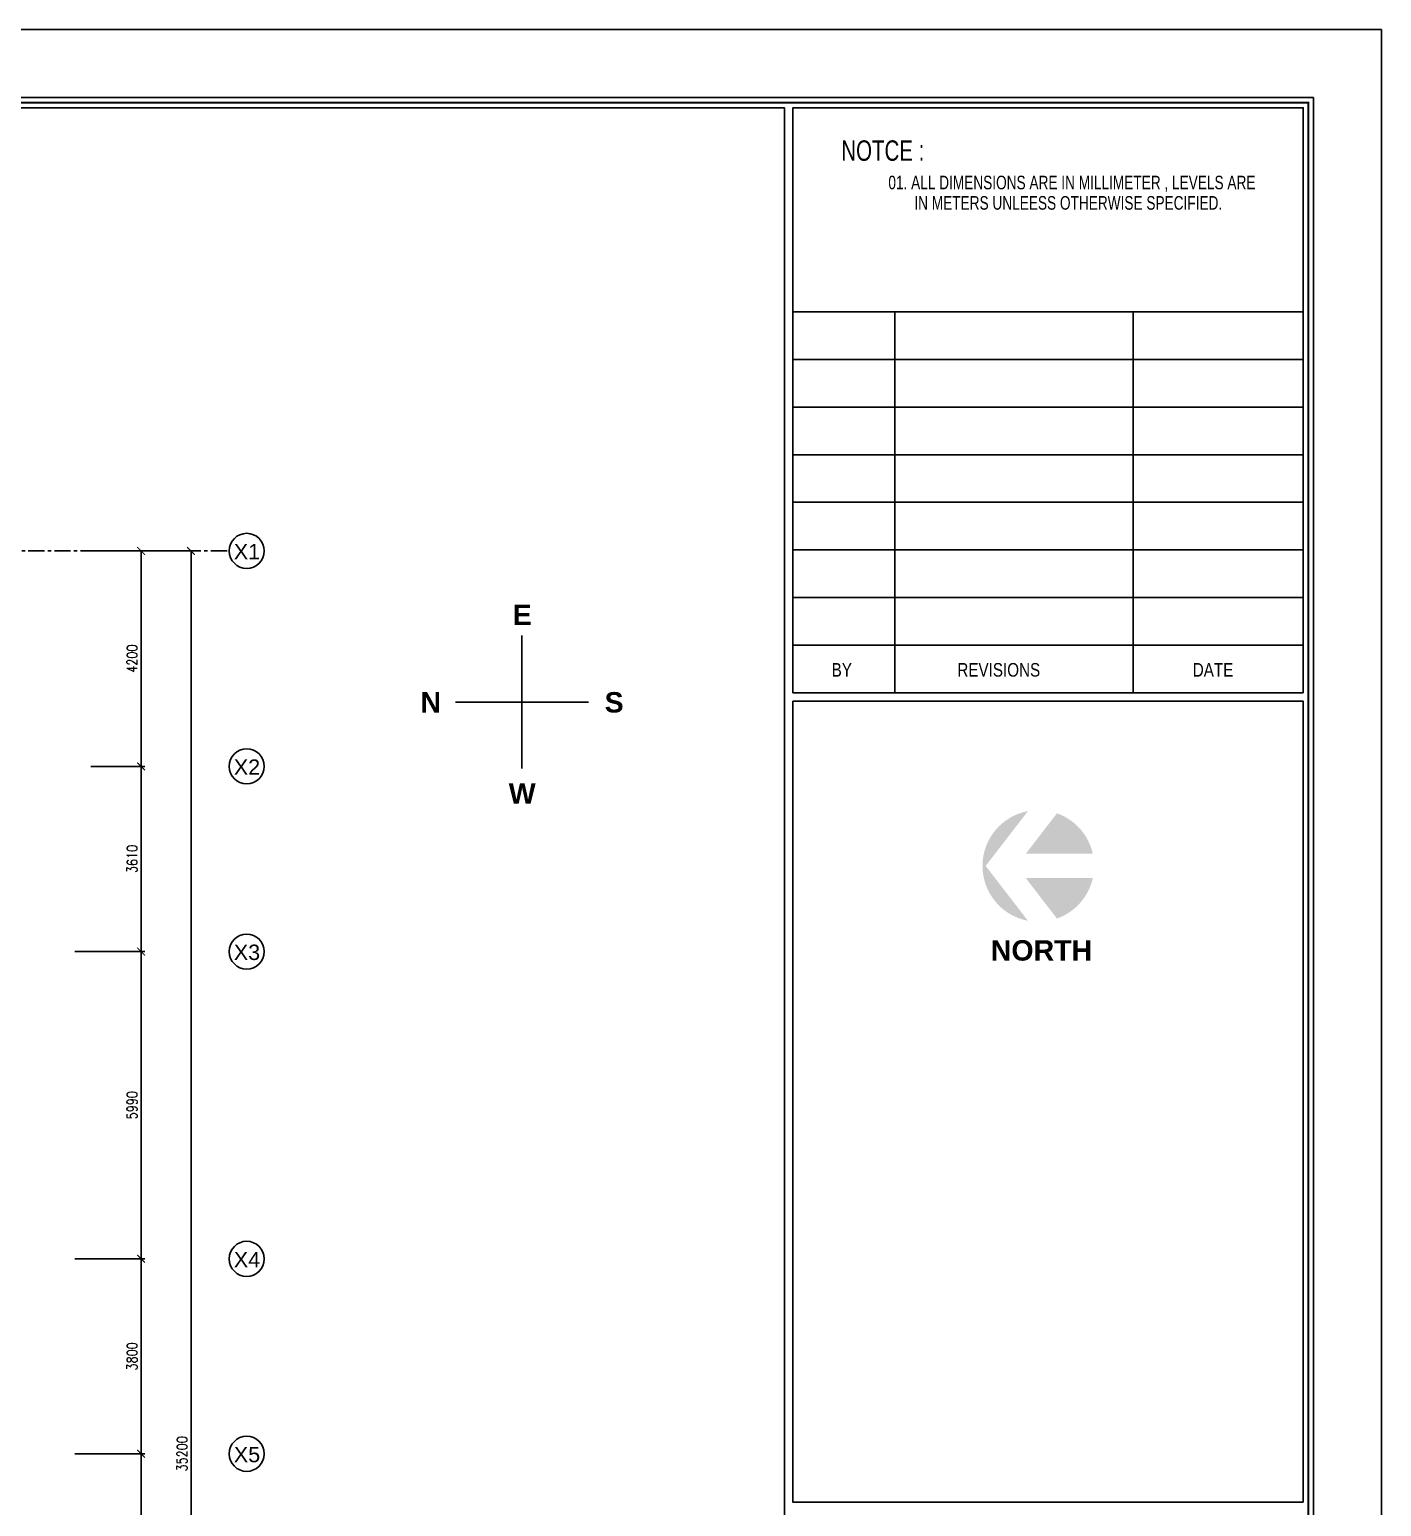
# Model space of a CAD drawing. Header units: millimetres. Extents: x -1288794 to 2153086, y -2701644 to -1428868.
# Drawn here: x 1408748 to 1435092, y -1492595 to -1463806 of the extents above; entities that cross this region are included whole.
import ezdxf
from ezdxf.enums import TextEntityAlignment as Align

# ---------------------------------------------------------------- set-up
doc = ezdxf.new("R2010")
doc.units = ezdxf.units.MM
doc.header["$LTSCALE"] = 100
doc.header["$PDMODE"] = 34
doc.linetypes.add('CENTER', pattern=[50.8, 31.75, -6.35, 6.35, -6.35])
for name, color, linetype in [('A-ANNO-DIMS', 1, 'Continuous'), ('A-ANNO-SYMB', 33, 'Continuous'), ('A-ANNO-TEXT', 8, 'Continuous'), ('A-GRID', 253, 'CENTER'), ('LOGO LINE', 7, 'Continuous'), ('LOGO1LINE', 7, 'Continuous'), ('LOGOHATCH02', 8, 'Continuous'), ('TEXT', 4, 'Continuous'), ('TEXTO', 140, 'Continuous')]:
    doc.layers.add(name, color=color, linetype=linetype)
doc.styles.add('ISTILO', font='sanss___.ttf', dxfattribs={"width": 0.8, "height": 400})
doc.styles.add('ROMANS', font='romans.shx', dxfattribs={"width": 0.8})
doc.styles.add('SANSSERIF', font='sas_____.pfb')
doc.styles.add('SANSSERIFBOLD', font='sasb____.pfb')
doc.styles.add('STYLUS BT', font='stylu.ttf', dxfattribs={"width": 0.5})
doc.dimstyles.new('100 of DIM2', dxfattribs={"dimscale": 0, "dimtxt": 200, "dimasz": 150, "dimexe": 75, "dimexo": 200, "dimgap": 75, "dimtad": 1, "dimdec": 0, "dimrnd": 5, "dimzin": 0, "dimdsep": 46, "dimtxsty": 'ROMANS', "dimblk": 'ARCHTICK', "dimcen": 100, "dimclrd": 94, "dimclre": 94, "dimclrt": 2, "dimadec": 0, "dimazin": 0, "dimtfac": 1, "dimtdec": 0, "dimtofl": 0, "dimtmove": 2, "dimatfit": 3, "dimldrblk": 'OPEN90', "dimfxl": 75, "dimtolj": 1, "dimtzin": 0, "dimarcsym": 0})

# ---------------------------------------------------------------- blocks, each defined once
blk = doc.blocks.new('_ArchTick')
at = {"color": 0, "linetype": 'ByBlock', "const_width": 0.15}
blk.add_lwpolyline([(-0.5, -0.5), (0.5, 0.5)], dxfattribs=at)
blk = doc.blocks.new('*D530')
at = {"layer": 'A-ANNO-DIMS', "color": 94, "lineweight": -2, "ltscale": 3, "transparency": 16777216}
for p, q in [((1409739, -1473969), (1411969, -1473969)), ((1411894, -1473969), (1411894, -1509169)), ((1409739, -1509169), (1411969, -1509169))]:
    blk.add_line(p, q, dxfattribs=at)
at = {"layer": 'Defpoints', "color": 0, "ltscale": 3, "transparency": 16777216}
for p in [(1409539, -1473969), (1409539, -1509169), (1411894, -1509169)]:
    blk.add_point(p, dxfattribs=at)
at = {"layer": 'A-ANNO-DIMS', "color": 94, "lineweight": -2, "ltscale": 3, "transparency": 16777216, "xscale": 150, "yscale": 150, "zscale": 150}
for p, rotation in [((1411894, -1473969), 90), ((1411894, -1509169), 270)]:
    blk.add_blockref('_ArchTick', p, dxfattribs=dict(at, rotation=rotation))
at = {"layer": 'A-ANNO-DIMS', "color": 2, "ltscale": 3, "transparency": 16777216, "insert": (1411719, -1491569), "char_height": 200, "attachment_point": 5, "rotation": 90, "style": 'ROMANS'}
blk.add_mtext('\\A1;35200', dxfattribs=at)
blk = doc.blocks.new('_Open90')
at = {"color": 0, "linetype": 'ByBlock', "lineweight": -2}
for p, q in [((0, 0), (-1, 0)), ((-0.5, 0.5), (0, 0)), ((0, 0), (-0.5, -0.5))]:
    blk.add_line(p, q, dxfattribs=at)
blk = doc.blocks.new('*D531')
at = {"layer": 'A-ANNO-DIMS', "color": 94, "lineweight": -2, "ltscale": 3, "transparency": 16777216}
for p, q in [((1409944, -1473969), (1410996, -1473969)), ((1410921, -1473969), (1410921, -1478169)), ((1409944, -1478169), (1410996, -1478169))]:
    blk.add_line(p, q, dxfattribs=at)
at = {"layer": 'Defpoints', "color": 0, "ltscale": 3, "transparency": 16777216}
for p in [(1409744, -1473969), (1409744, -1478169), (1410921, -1478169)]:
    blk.add_point(p, dxfattribs=at)
at = {"layer": 'A-ANNO-DIMS', "color": 94, "lineweight": -2, "ltscale": 3, "transparency": 16777216, "xscale": 150, "yscale": 150, "zscale": 150}
for p, rotation in [((1410921, -1473969), 90), ((1410921, -1478169), 270)]:
    blk.add_blockref('_ArchTick', p, dxfattribs=dict(at, rotation=rotation))
at = {"layer": 'A-ANNO-DIMS', "color": 2, "ltscale": 3, "transparency": 16777216, "insert": (1410746, -1476069), "char_height": 200, "attachment_point": 5, "rotation": 90, "style": 'ROMANS'}
blk.add_mtext('\\A1;4200', dxfattribs=at)
blk = doc.blocks.new('*D532')
at = {"layer": 'A-ANNO-DIMS', "color": 94, "lineweight": -2, "ltscale": 3, "transparency": 16777216}
for p, q in [((1409944, -1478169), (1410996, -1478169)), ((1410921, -1478169), (1410921, -1481779)), ((1409630, -1481779), (1410996, -1481779))]:
    blk.add_line(p, q, dxfattribs=at)
at = {"layer": 'Defpoints', "color": 0, "ltscale": 3, "transparency": 16777216}
for p in [(1409744, -1478169), (1409430, -1481779), (1410921, -1481779)]:
    blk.add_point(p, dxfattribs=at)
at = {"layer": 'A-ANNO-DIMS', "color": 94, "lineweight": -2, "ltscale": 3, "transparency": 16777216, "xscale": 150, "yscale": 150, "zscale": 150}
for p, rotation in [((1410921, -1478169), 90), ((1410921, -1481779), 270)]:
    blk.add_blockref('_ArchTick', p, dxfattribs=dict(at, rotation=rotation))
at = {"layer": 'A-ANNO-DIMS', "color": 2, "ltscale": 3, "transparency": 16777216, "insert": (1410746, -1479974), "char_height": 200, "attachment_point": 5, "rotation": 90, "style": 'ROMANS'}
blk.add_mtext('\\A1;3610', dxfattribs=at)
blk = doc.blocks.new('*D533')
at = {"layer": 'A-ANNO-DIMS', "color": 94, "lineweight": -2, "ltscale": 3, "transparency": 16777216}
for p, q in [((1409630, -1481779), (1410996, -1481779)), ((1410921, -1481779), (1410921, -1487769)), ((1409630, -1487769), (1410996, -1487769))]:
    blk.add_line(p, q, dxfattribs=at)
at = {"layer": 'Defpoints', "color": 0, "ltscale": 3, "transparency": 16777216}
for p in [(1409430, -1481779), (1409430, -1487769), (1410921, -1487769)]:
    blk.add_point(p, dxfattribs=at)
at = {"layer": 'A-ANNO-DIMS', "color": 94, "lineweight": -2, "ltscale": 3, "transparency": 16777216, "xscale": 150, "yscale": 150, "zscale": 150}
for p, rotation in [((1410921, -1481779), 90), ((1410921, -1487769), 270)]:
    blk.add_blockref('_ArchTick', p, dxfattribs=dict(at, rotation=rotation))
at = {"layer": 'A-ANNO-DIMS', "color": 2, "ltscale": 3, "transparency": 16777216, "insert": (1410746, -1484774), "char_height": 200, "attachment_point": 5, "rotation": 90, "style": 'ROMANS'}
blk.add_mtext('\\A1;5990', dxfattribs=at)
blk = doc.blocks.new('*D534')
at = {"layer": 'A-ANNO-DIMS', "color": 94, "lineweight": -2, "ltscale": 3, "transparency": 16777216}
for p, q in [((1409630, -1487769), (1410996, -1487769)), ((1410921, -1487769), (1410921, -1491569)), ((1409630, -1491569), (1410996, -1491569))]:
    blk.add_line(p, q, dxfattribs=at)
at = {"layer": 'Defpoints', "color": 0, "ltscale": 3, "transparency": 16777216}
for p in [(1409430, -1487769), (1409430, -1491569), (1410921, -1491569)]:
    blk.add_point(p, dxfattribs=at)
at = {"layer": 'A-ANNO-DIMS', "color": 94, "lineweight": -2, "ltscale": 3, "transparency": 16777216, "xscale": 150, "yscale": 150, "zscale": 150}
for p, rotation in [((1410921, -1487769), 90), ((1410921, -1491569), 270)]:
    blk.add_blockref('_ArchTick', p, dxfattribs=dict(at, rotation=rotation))
at = {"layer": 'A-ANNO-DIMS', "color": 2, "ltscale": 3, "transparency": 16777216, "insert": (1410746, -1489669), "char_height": 200, "attachment_point": 5, "rotation": 90, "style": 'ROMANS'}
blk.add_mtext('\\A1;3800', dxfattribs=at)
blk = doc.blocks.new('*D535')
at = {"layer": 'A-ANNO-DIMS', "color": 94, "lineweight": -2, "ltscale": 3, "transparency": 16777216}
for p, q in [((1409630, -1491569), (1410996, -1491569)), ((1410921, -1491569), (1410921, -1495369)), ((1409630, -1495369), (1410996, -1495369))]:
    blk.add_line(p, q, dxfattribs=at)
at = {"layer": 'Defpoints', "color": 0, "ltscale": 3, "transparency": 16777216}
for p in [(1409430, -1491569), (1409430, -1495369), (1410921, -1495369)]:
    blk.add_point(p, dxfattribs=at)
at = {"layer": 'A-ANNO-DIMS', "color": 94, "lineweight": -2, "ltscale": 3, "transparency": 16777216, "xscale": 150, "yscale": 150, "zscale": 150}
for p, rotation in [((1410921, -1491569), 90), ((1410921, -1495369), 270)]:
    blk.add_blockref('_ArchTick', p, dxfattribs=dict(at, rotation=rotation))
at = {"layer": 'A-ANNO-DIMS', "color": 2, "ltscale": 3, "transparency": 16777216, "insert": (1410746, -1493469), "char_height": 200, "attachment_point": 5, "rotation": 90, "style": 'ROMANS'}
blk.add_mtext('\\A1;3800', dxfattribs=at)

msp = doc.modelspace()

# ---------------------------------------------------------------- hatches: boundary and pattern name
at = {"layer": 'LOGOHATCH02'}
h = msp.add_hatch(color=30, dxfattribs=at)
h.paths.add_polyline_path([(1428203, -1479040.2, 0.8284598), (1428203, -1481178.5), (1427379.1, -1480109.3)])
h.paths.add_polyline_path([(1428768.7, -1479083.6), (1428161.1, -1479872), (1429467.3, -1479872, 0.2581572)])
h.paths.add_polyline_path([(1429467.3, -1480346.6), (1428161.1, -1480346.6), (1428768.7, -1481135, 0.2581572)])

# ---------------------------------------------------------------- linework, layer by layer
for p, q in [((1418343.3, -1475617.9), (1418343.3, -1478213.2)), ((1419640.9, -1476915.5), (1417045.7, -1476915.5))]:
    msp.add_line(p, q)
at = {"layer": 'A-ANNO-SYMB', "ltscale": 3}
for centre in [(1412980.3, -1473968.6), (1412980.3, -1478168.6), (1412980.3, -1481778.6), (1412980.3, -1487768.6), (1412980.3, -1491568.6)]:
    msp.add_circle(centre, 342.2, dxfattribs=at)
at = {"layer": 'A-GRID', "ltscale": 0.1}
msp.add_line((1369098.6, -1473968.6), (1412638.2, -1473968.6), dxfattribs=at)
at = {"layer": 'LOGO LINE'}
msp.add_lwpolyline([(1435092, -1519493.9), (1356333.9, -1519493.9), (1356333.9, -1463806.4), (1435092, -1463806.4)], close=True, dxfattribs=at)
at = {"layer": 'LOGO1LINE'}
for p, q in [((1433567.3, -1469308.8), (1423623.1, -1469308.8)), ((1425611.9, -1469308.8), (1425611.9, -1476733.8)), ((1430252.6, -1469308.8), (1430252.6, -1476733.8)), ((1433567.3, -1470236.9), (1423623.1, -1470236.9)), ((1433567.3, -1471165.1), (1423623.1, -1471165.1)), ((1433567.3, -1472093.2), (1423623.1, -1472093.2)), ((1433567.3, -1473021.3), (1423623.1, -1473021.3)), ((1433567.3, -1473949.4), (1423623.1, -1473949.4)), ((1433567.3, -1474877.6), (1423623.1, -1474877.6)), ((1433567.3, -1475805.7), (1423623.1, -1475805.7))]:
    msp.add_line(p, q, dxfattribs=at)
for points in [[(1433766.1, -1518168), (1357659.8, -1518168), (1357659.8, -1465132.3), (1433766.1, -1465132.3)], [(1423457.4, -1517969.1), (1357858.7, -1517969.1), (1357858.7, -1465331.1), (1423457.4, -1465331.1)], [(1433567.3, -1476733.8), (1423623.1, -1476733.8), (1423623.1, -1465331.1), (1433567.3, -1465331.1)], [(1433567.3, -1492511.9), (1423623.1, -1492511.9), (1423623.1, -1476899.6), (1433567.3, -1476899.6)]]:
    msp.add_lwpolyline(points, close=True, dxfattribs=at)
at = {"layer": 'LOGO1LINE', "const_width": 39.8}
msp.add_lwpolyline([(1433666.6, -1518068.5), (1357759.3, -1518068.5), (1357759.3, -1465231.7), (1433666.6, -1465231.7)], close=True, dxfattribs=at)

# ---------------------------------------------------------------- texts
at = {"layer": 'A-ANNO-TEXT', "style": 'SANSSERIF'}
for s, p in [('X1', (1412984.9, -1474133.2)), ('X2', (1412984.9, -1478333.2)), ('X3', (1412984.9, -1481943.2)), ('X4', (1412984.9, -1487933.2)), ('X5', (1412984.9, -1491733.2))]:
    msp.add_text(s, height=300, dxfattribs=at).set_placement(p, align=Align.CENTER)
at = {"layer": 'TEXT', "color": 7}
for s, height, style, width, p in [('NOTCE :', 397.77, 'STYLUS BT', 0.75, (1424566.3, -1466364.7)), ('BY', 265.18, 'ISTILO', 0.8, (1424377.7, -1476419.8)), ('REVISIONS', 265.18, 'ISTILO', 0.8, (1426827.6, -1476419.8)), ('DATE', 265.18, 'ISTILO', 0.8, (1431414.9, -1476419.8))]:
    msp.add_text(s, height=height, dxfattribs=dict(at, style=style, width=width)).set_placement(p)
at = {"layer": 'TEXT', "color": 7, "style": 'SANSSERIFBOLD'}
for s, height, p in [('E', 397.8, (1418347.9, -1475214.4)), ('N', 397.8, (1416566.4, -1476920.1)), ('S', 397.8, (1420139.3, -1476920.1)), ('W', 397.8, (1418347.9, -1478697.7)), ('NORTH', 397.77, (1428467, -1481755.6))]:
    msp.add_text(s, height=height, dxfattribs=at).set_placement(p, align=Align.MIDDLE)
at = {"layer": 'TEXTO', "color": 7, "linetype": 'Continuous', "style": 'STYLUS BT', "width": 0.75}
for s, p in [('01. ALL DIMENSIONS ARE IN MILLIMETER , LEVELS ARE', (1425483.2, -1466920.6)), ('IN METERS UNLEESS OTHERWISE SPECIFIED.', (1425989, -1467317.8))]:
    msp.add_text(s, height=265.179, dxfattribs=at).set_placement(p)

# ---------------------------------------------------------------- dimensions: what is measured, and where the dimension line sits
at = {"layer": 'A-ANNO-DIMS', "ltscale": 3}
for base, p1, p2, picture, middle in [((1411893.9, -1509168.6), (1409538.8, -1473968.6), (1409538.8, -1509168.6), '*D530', (1411718.9, -1491568.6)), ((1410921.5, -1478168.6), (1409743.9, -1473968.6), (1409743.9, -1478168.6), '*D531', (1410746.5, -1476068.6)), ((1410921.5, -1481778.6), (1409743.9, -1478168.6), (1409429.9, -1481778.6), '*D532', (1410746.5, -1479973.6)), ((1410921.5, -1487768.6), (1409429.9, -1481778.6), (1409429.9, -1487768.6), '*D533', (1410746.5, -1484773.6)), ((1410921.5, -1491568.6), (1409429.9, -1487768.6), (1409429.9, -1491568.6), '*D534', (1410746.5, -1489668.6)), ((1410921.5, -1495368.6), (1409429.9, -1491568.6), (1409429.9, -1495368.6), '*D535', (1410746.5, -1493468.6))]:
    dim = msp.add_linear_dim(base=base, p1=p1, p2=p2, angle=90, dimstyle='100 of DIM2', override={"dimscale": 1}, dxfattribs=at)
    dim.commit()
    dim.dimension.update_dxf_attribs({"geometry": picture, "text_midpoint": middle})

doc.saveas('drawing.dxf')
